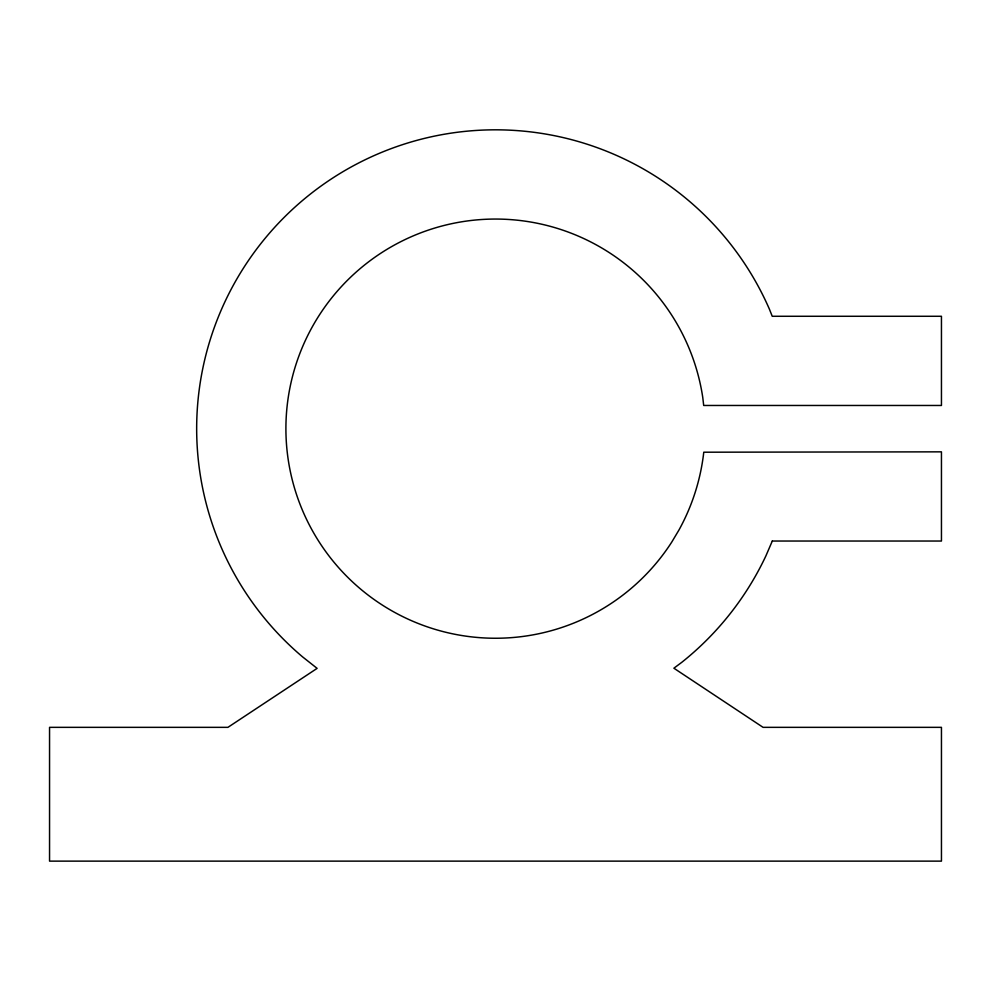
<?xml version="1.0" encoding="UTF-8"?>
<svg xmlns="http://www.w3.org/2000/svg" width="991" height="991" viewBox="0 0 991 991"><rect width="100%" height="100%" fill="white"/><g stroke="black" fill="none" stroke-linecap="round" stroke-linejoin="round"><path stroke-width="1.49" d="M772.299 541.036L765.894 555.901A298.836 298.836 0 0 1 681.721 662.372L673.88 668.207L763.07 727.344L941.45 727.344L941.45 861.129L49.55 861.129L49.55 727.344L227.93 727.344L317.12 668.368L302.602 656.897A298.836 298.836 0 0 1 317.021 188.971A298.836 298.836 0 0 1 769.45 309.266L772.237 316.278L941.45 316.278L941.45 405.468L703.697 405.468L702.768 397.502A209.596 209.596 0 0 0 407.586 238.385A209.596 209.596 0 0 0 337.435 566.295A209.596 209.596 0 0 0 671.873 541.891L678.897 530.123A209.596 209.596 0 0 0 703.771 452.206L941.45 451.846L941.45 541.036L772.299 541.036"/></g></svg>
